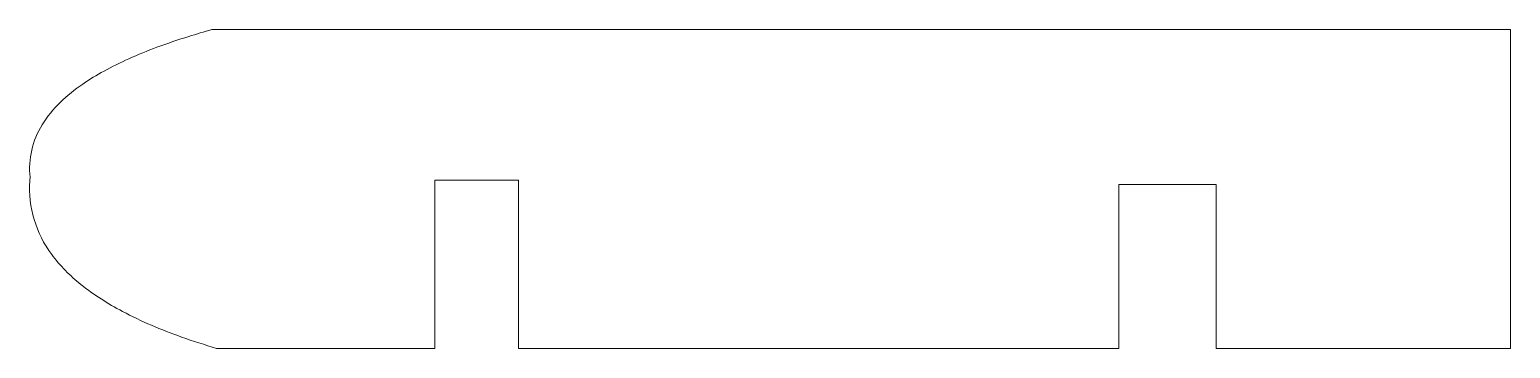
# Model space of a CAD drawing. Header units: millimetres. Extents: x 3203.8 to 3253.8, y 1264.3 to 1275.1.
import ezdxf

# ---------------------------------------------------------------- set-up
doc = ezdxf.new("R2010")
doc.units = ezdxf.units.MM

msp = doc.modelspace()

# ---------------------------------------------------------------- linework, layer by layer
at = {"lineweight": 20}
for p, q in [((3209.917, 1275.062), (3253.779, 1275.062)), ((3253.779, 1275.062), (3253.779, 1264.308)), ((3217.45, 1269.986), (3217.45, 1264.308)), ((3220.273, 1269.986), (3217.45, 1269.986)), ((3220.273, 1264.308), (3220.273, 1269.986)), ((3240.552, 1269.833), (3240.552, 1264.308)), ((3243.845, 1269.833), (3240.552, 1269.833)), ((3243.845, 1264.308), (3243.845, 1269.833)), ((3217.45, 1264.308), (3210.075, 1264.308)), ((3240.552, 1264.308), (3220.273, 1264.308)), ((3253.779, 1264.308), (3243.845, 1264.308))]:
    msp.add_line(p, q, dxfattribs=at)
for points in [[(3203.777, 1270.079, -0.168201), (3204.182, 1271.851, -0.06338), (3204.792, 1272.604, -0.04247), (3205.559, 1273.227, -0.025319), (3206.274, 1273.665, -0.020521), (3207.108, 1274.079, -0.01676), (3208.062, 1274.468, -0.01383), (3209.135, 1274.833, -0.007806), (3209.917, 1275.062)], [(3210.075, 1264.308, -0.013674), (3208.893, 1264.691, -0.036806), (3206.896, 1265.554, -0.047104), (3205.496, 1266.46, -0.065191), (3204.507, 1267.477, -0.179591), (3203.768, 1269.96, -0.007072), (3203.777, 1270.079)]]:
    msp.add_lwpolyline(points, format="xyb", dxfattribs=at)

doc.saveas('drawing.dxf')
